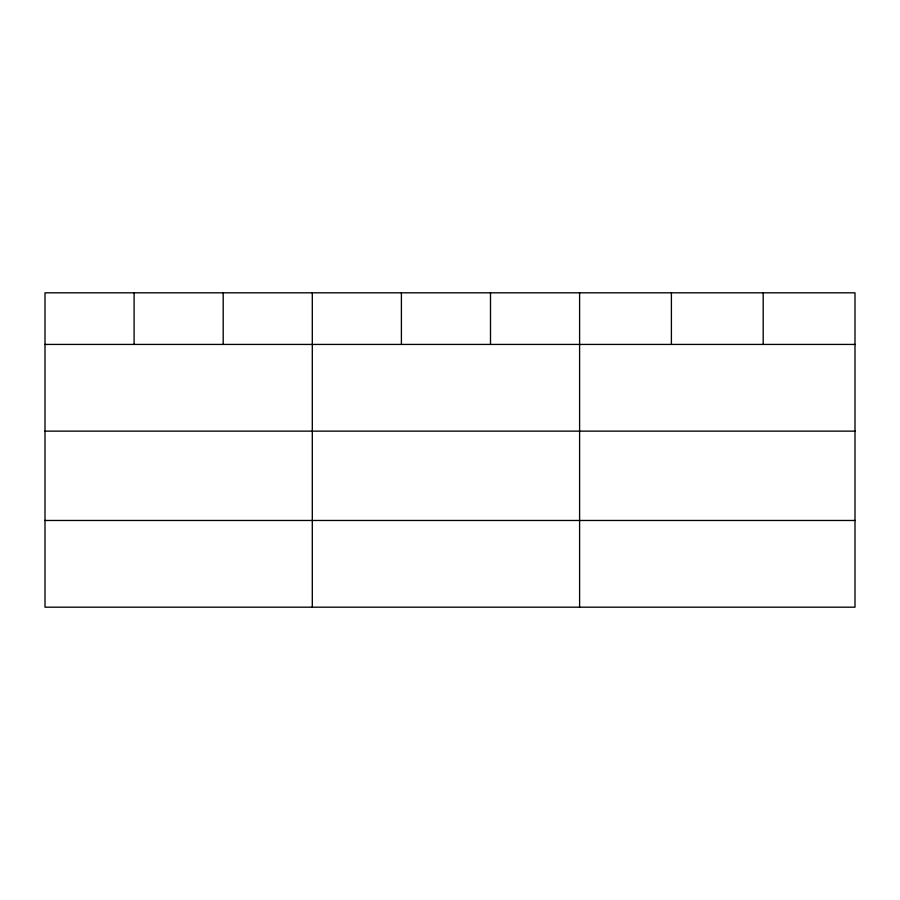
<?xml version="1.0" encoding="UTF-8"?>
<svg xmlns="http://www.w3.org/2000/svg" width="900" height="900" viewBox="0 0 900 900"><rect width="100%" height="100%" fill="white"/><g stroke="black" fill="none" stroke-linecap="round" stroke-linejoin="round"><path stroke-width="1.35" d="M855 431.134L855 292.815L45 292.815L45 607.185L855 607.185L855 431.134L45 431.134M45 344.43L855 344.43M45 520.47L855 520.47M763.2 292.815L763.2 344.43M671.4 292.815L671.4 344.43M579.6 292.815L579.6 607.185M490.5 292.815L490.5 344.43M401.4 292.815L401.4 344.43M312.3 292.815L312.3 607.185M223.2 292.815L223.2 344.43M134.1 292.815L134.1 344.43"/></g></svg>
